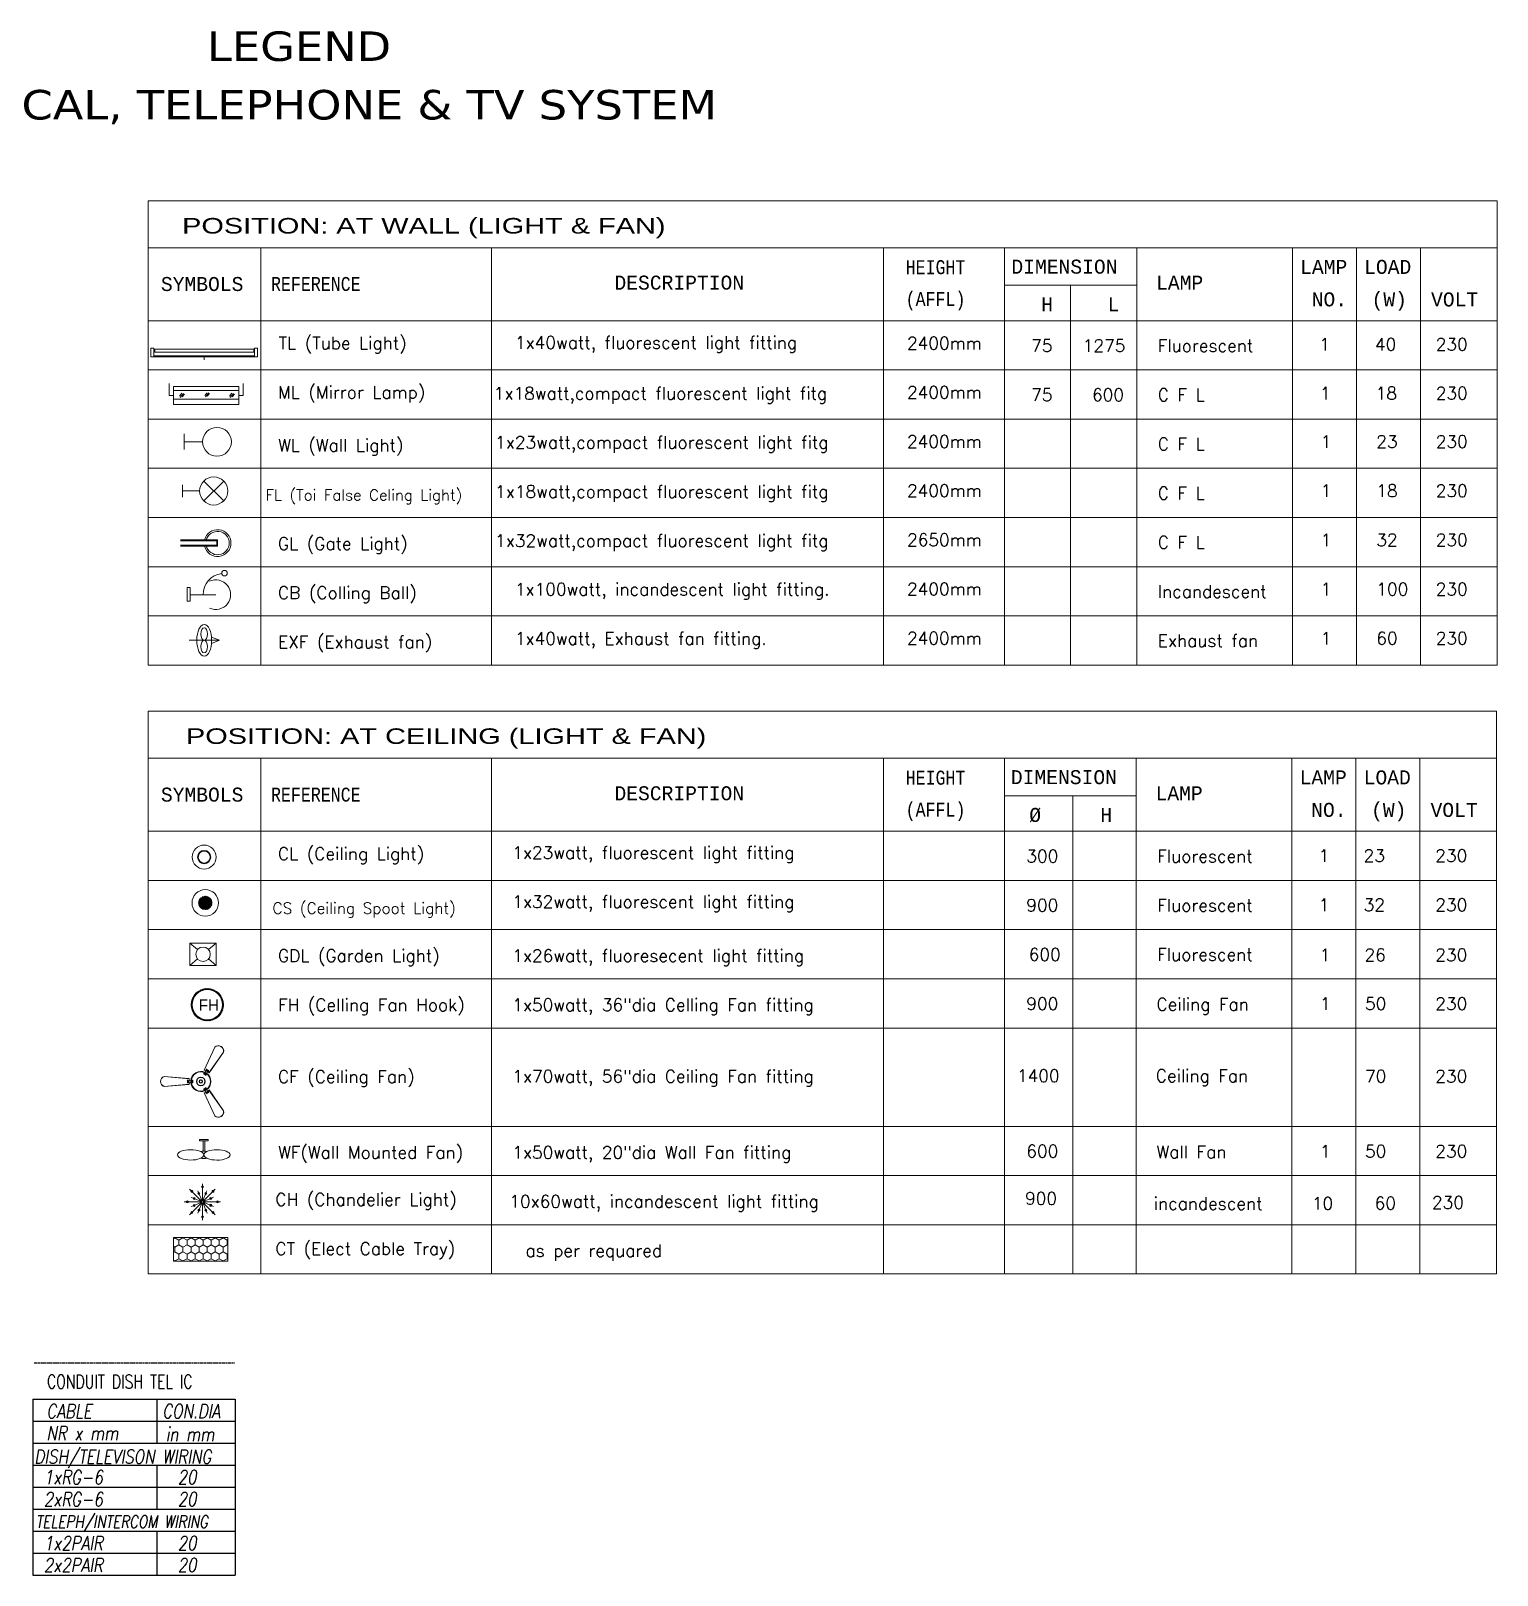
# Model space of a CAD drawing. Header units: inches. Extents: x 23915 to 29834, y 6638 to 7786.
# Drawn here: x 29463.5 to 29834.5, y 7269 to 7659.6 of the extents above; entities that cross this region are included whole.
import ezdxf

# ---------------------------------------------------------------- set-up
doc = ezdxf.new("R2010")
doc.units = ezdxf.units.IN
doc.header["$MEASUREMENT"] = 0
doc.linetypes.add('BORDER', pattern=[1.75, 0.5, -0.25, 0.5, -0.25, 0, -0.25])
for name, color, linetype, lineweight in [('E-CB-Calling-Bell', 1, 'Continuous', 18), ('E-CF-Ceiling-Fan', 7, 'Continuous', 18), ('E-CFL', 3, 'Continuous', 18), ('E-CH Light', 104, 'Continuous', 18), ('E-CKT', 7, 'Continuous', 9), ('E-CL-Ceiling-Light', 20, 'Continuous', 18), ('E-FH-Fan-hook', 4, 'Continuous', 18), ('E-fixtur', 2, 'Continuous', 18), ('E-GL-Gate-Light', 134, 'Continuous', 18), ('E-GL-Helogen-Light', 242, 'Continuous', 20), ('E-ML-Mirror-Light', 6, 'Continuous', 18), ('E-Tel Dish IC-Conduit', 11, 'BORDER', 30), ('E-WALL-LIGHT', 4, 'Continuous', 18), ('E-WF-Wall-Bracket-Fan', 212, 'Continuous', 18), ('E-WTL-Wall-Tube-Light', 6, 'Continuous', 18), ('Electrical Cable Tray', 230, 'Continuous', 18), ('LIGHTING', 7, 'Continuous', 18)]:
    doc.layers.add(name, color=color, linetype=linetype, lineweight=lineweight)
doc.styles.add('DIM', font='arial.ttf', dxfattribs={"width": 0.8, "height": 5})
doc.styles.add('SIMPLEX', font='simplex.shx', dxfattribs={"width": 0.7})
doc.styles.add('TAHUMA', font='tahoma.ttf')
doc.styles.add('TAVE1', font='ROMANS.shx', dxfattribs={"width": 0.75})
doc.styles.add('TEX', font='monotxt.shx', dxfattribs={"height": 12})
doc.styles.add('TX25', font='FAST.SHX', dxfattribs={"height": 250})

# ---------------------------------------------------------------- blocks, each defined once
blk = doc.blocks.new('WALL-LIGHT')
for p, q in [((-0.062, 0.259), (0.062, 0.259)), ((0, 0.114), (0, 0.259))]:
    blk.add_line(p, q)
blk.add_circle((0, 0), 0.114)
blk = doc.blocks.new('E-MIRROR')
for p, q in [((-2.08, 5.28, 10051), (-19.37, 5.28, 10051)), ((-19.37, 1.28, 10051), (-19.37, 5.28, 10051)), ((-19.37, 4.09, 10051), (-2.08, 4.09, 10051)), ((-18.21, 2.96), (-17.6, 3.58)), ((-17.97, 2.8, -10051), (-17.11, 3.68, -10051)), ((-11.61, 2.82), (-11, 3.44)), ((-11.38, 2.66, -10051), (-10.52, 3.55, -10051)), ((-4.95, 2.96), (-4.34, 3.58)), ((-4.71, 2.8, -10051), (-3.85, 3.68, -10051)), ((-2.08, 1.28, 10051), (-2.08, 5.28, 10051)), ((-19.37, 3.24, 10051), (-20.54, 3.24, 10051)), ((-20.54, 3.24, 10051), (-20.54, 0.63, 10051)), ((-19.37, 2.19, 10051), (-2.08, 2.19, 10051)), ((-2.08, 1.28, 10051), (-19.37, 1.28, 10051)), ((-17.53, 2.78), (-16.92, 3.4)), ((-10.94, 2.64), (-10.33, 3.27)), ((-4.27, 2.78), (-3.66, 3.4)), ((-2.08, 3.24, 10051), (-0.92, 3.24, 10051)), ((-0.92, 3.24, 10051), (-0.92, 0.63, 10051))]:
    blk.add_line(p, q)
blk = doc.blocks.new('A$C473D73AC')
at = {"ltscale": 2}
blk.add_line((248, 293), (248, 29), dxfattribs=at)
blk.add_lwpolyline([(176, 31), (315, 31), (315, 0), (176, 0)], close=True, dxfattribs=at)
blk.add_circle((28, 382), 28.4, dxfattribs=at)
for centre, major_axis, start_param, end_param in [((248, 382), (-155, 155), 0.914931, 2.35673), ((248, 293), (-107, 107), 3.49246, 7.503114)]:
    blk.add_ellipse(centre, major_axis=major_axis, ratio=1, start_param=start_param, end_param=end_param)
blk = doc.blocks.new('A$C28630CE7')
at = {"ltscale": 2}
for p, q in [((0, 1.33), (0, 5.2)), ((0, 5.2), (1.34, 5.2)), ((1.34, 1.33), (0, 1.33)), ((1.34, 5.2), (1.34, 1.33)), ((1.73, 4.6), (1.34, 4.6)), ((1.73, 3.61), (1.34, 3.61)), ((1.34, 1.33), (1.34, 1.8)), ((1.34, 1.8), (46.66, 1.8)), ((46.66, 1.33), (1.34, 1.33)), ((1.73, 3.4), (1.73, 4.81)), ((1.73, 4.81), (46.27, 4.81)), ((46.27, 3.4), (1.73, 3.4)), ((46.27, 3.4), (46.27, 4.81)), ((46.27, 4.6), (46.66, 4.6)), ((46.27, 3.61), (46.66, 3.61)), ((48, 5.2), (46.66, 5.2)), ((46.66, 5.2), (46.66, 1.33)), ((46.66, 1.8), (46.66, 1.33)), ((46.66, 1.33), (48, 1.33)), ((48, 1.33), (48, 5.2))]:
    blk.add_line(p, q, dxfattribs=at)
blk.add_line((24, 1.33), (24, 0))
blk = doc.blocks.new('FAN56')
at = {"layer": 'LIGHTING'}
for p, q in [((2.3, 7.9), (9.7, 23.9)), ((2.4, 7.8), (9.8, 23.8)), ((15.7, 20.4), (5.6, 6)), ((15.8, 20.4), (5.7, 5.9)), ((-25.5, 3.5), (-8, 2)), ((-25.5, 3.4), (-8, 1.8)), ((-9.1, 0.4), (-8.8, 0.6)), ((-8.2, 0.6), (-8.9, 1)), ((-8.4, -0.2), (-8.6, 0.1)), ((-6.7, 0.6), (-5.9, 0.9)), ((-6.4, -0.1), (-6.5, 0.2)), ((-6, 0.4), (-5.7, 0.6)), ((2.8, 6.1), (2.1, 5.6)), ((2.5, 5.6), (2.5, 5.2)), ((3.1, 5.6), (3.5, 5.6)), ((3.3, 5), (3.3, 4.7)), ((3.6, 7.4), (3.6, 8.2)), ((3.8, 5.5), (3.8, 4.6)), ((4, 7.4), (4.4, 7.4)), ((4.1, 8.2), (4.1, 7.8)), ((4.6, 6.8), (5.3, 7.2)), ((4.9, 7.7), (4.9, 7.4)), ((-8, -1.8), (-25.5, -3.4)), ((-8, -2), (-25.5, -3.5)), ((-9.1, -0.6), (-8.8, -0.4)), ((-8.2, -0.6), (-8.9, -1)), ((-6.7, -0.6), (-5.9, -0.9)), ((-6.1, -0.6), (-5.8, -0.4)), ((2.8, -6.1), (2.1, -5.6)), ((9.7, -23.9), (2.3, -7.9)), ((2.7, -5.4), (2.4, -5.2)), ((9.8, -23.8), (2.4, -7.8)), ((3.3, -5.5), (3.1, -5.8)), ((3.5, -5), (3.2, -4.8)), ((3.6, -7.4), (3.6, -8.2)), ((3.8, -5.5), (3.8, -4.6)), ((4.2, -8.1), (3.9, -7.9)), ((4.4, -7.2), (4.2, -7.5)), ((4.6, -6.8), (5.3, -7.2)), ((5.1, -7.6), (4.8, -7.5)), ((5.6, -6), (15.7, -20.4)), ((5.7, -5.9), (15.8, -20.4))]:
    blk.add_line(p, q, dxfattribs=at)
for centre, radius in [((-9, 0.5), 0.176), ((-8.5, -0.1), 0.176), ((-6.5, 0.1), 0.176), ((-5.9, 0.5), 0.176), ((0, 0), 2.91), ((0, 0), 2.8), ((0, 0), 1.16), ((0, 0), 1.04), ((2.5, 5.4), 0.176), ((3.3, 5.6), 0.176), ((3.3, 4.9), 0.176), ((4.1, 8), 0.176), ((4.2, 7.4), 0.176), ((4.9, 7.5), 0.176), ((-9, -0.5), 0.176), ((-5.9, -0.5), 0.176), ((2.5, -5.3), 0.176), ((3.2, -5.6), 0.176), ((3.4, -4.9), 0.176), ((4.1, -8), 0.176), ((4.3, -7.3), 0.176), ((4.9, -7.5), 0.176)]:
    blk.add_circle(centre, radius, dxfattribs=at)
for centre, radius, start, end in [((12.2, 21.2), 3.68, 347.3557, 132.6443), ((12.2, 21.2), 3.57, 347.726, 132.274), ((-24.4, 0), 3.68, 107.3557, 252.6443), ((-24.4, 0), 3.57, 107.726, 252.274), ((0, 0), 9.37, 175.5055, 184.4945), ((-9.1, 0.7), 0.293, 62.3685, 175.5055), ((0, 0), 8.2, 166.1924, 175.904), ((-7.4, 3), 2.53, 252.404, 287.596), ((0, 0), 7.03, 64.034, 175.92), ((0, 0), 6.68, 65.0324, 174.9676), ((-5.8, 0.7), 0.293, 353.3233, 114.7287), ((0, 0), 5.51, 173.3233, 186.6767), ((2.3, 5.3), 0.293, 125.2713, 246.6767), ((0, 0), 5.51, 53.3233, 66.6767), ((0, 0), 8.2, 64.096, 73.8076), ((1.2, 7.8), 2.38, 311.296, 348.704), ((3.5, 4.7), 0.293, 233.3233, 354.7287), ((3.9, 8.2), 0.293, 64.4945, 177.6315), ((6.3, 4.9), 2.53, 132.404, 167.596), ((0, 0), 6.68, 305.0324, 54.9676), ((0, 0), 7.03, 304.034, 55.92), ((0, 0), 9.37, 55.5055, 64.4945), ((0, 0), 8.2, 46.1924, 55.904), ((5.1, 7.5), 0.293, 302.3685, 55.5055), ((-9.1, -0.7), 0.293, 184.4945, 297.6315), ((-7.4, -2.8), 2.38, 71.296, 108.704), ((0, 0), 8.2, 184.096, 193.8076), ((0, 0), 7.03, 184.034, 295.92), ((0, 0), 6.68, 185.0324, 294.9676), ((-5.8, -0.7), 0.293, 245.2713, 6.6767), ((2.3, -5.3), 0.293, 113.3233, 234.7287), ((0, 0), 5.51, 293.3233, 306.6767), ((0, 0), 8.2, 286.1924, 295.904), ((1.1, -7.9), 2.53, 12.404, 47.596), ((3.5, -4.7), 0.293, 5.2713, 126.6767), ((3.9, -8.2), 0.293, 182.3685, 295.5055), ((6.2, -5), 2.38, 191.296, 228.704), ((0, 0), 9.37, 295.5055, 304.4945), ((0, 0), 8.2, 304.096, 313.8076), ((5.1, -7.5), 0.293, 304.4945, 57.6315), ((12.2, -21.2), 3.68, 227.3557, 12.6443), ((12.2, -21.2), 3.57, 227.726, 12.274)]:
    blk.add_arc(centre, radius, start, end, dxfattribs=at)
blk = doc.blocks.new('CL- Celling Light')
at = {"layer": 'E-CL-Ceiling-Light'}
for major_axis in [(4.48, 4.48), (2.48, 2.48), (2.24, 2.24)]:
    blk.add_ellipse((0, 0), major_axis=major_axis, ratio=1, start_param=5.497787, end_param=11.780972, dxfattribs=at)
blk = doc.blocks.new('E-FH')
at = {"ltscale": 2}
h = blk.add_hatch(dxfattribs=at)
h.set_pattern_fill('ANSI31', color=256, scale=45.36, style=0)
h.set_pattern_definition([(45, (145903.6855, -100361.581), (-4.00929545, 4.00929545), [])])
edge = h.paths.add_edge_path(flags=16)
edge.add_arc((77310.9, -227893.7), 96.2, 0, 360)
edge = h.paths.add_edge_path()
edge.add_arc((77310.9, -227893.7), 102.8, 0, 360)
for radius in [102.8, 96.2]:
    blk.add_circle((77310.9, -227893.7), radius, dxfattribs=at)
at = {"ltscale": 2, "style": 'TX25'}
blk.add_text('FH', height=72.58, dxfattribs=at).set_placement((77255.9, -227932.4))
blk = doc.blocks.new('E-GATE-LIGHT')
at = {"ltscale": 0.5}
for p, q in [((39.99, -9.94), (40.01, -28)), ((40.41, -10.37), (40.43, -28)), ((42.57, -10.36), (42.58, -28)), ((42.99, -9.94), (43.01, -28))]:
    blk.add_line(p, q, dxfattribs=at)
for p, q in [((39.99, -9.94), (42.99, -9.94)), ((40.41, -10.37), (42.57, -10.36))]:
    blk.add_line(p, q)
for radius in [6.53, 6.53, 5.68]:
    blk.add_arc((41.49, -9.94), radius, 283.33976, 256.76307, dxfattribs=at)
blk = doc.blocks.new('CH')
at = {"layer": 'E-fixtur', "color": 118}
for p, q in [((0, 0.217), (0, 0.251)), ((-0.217, 0), (-0.251, 0)), ((-0.035, 0), (-0.199, 0)), ((-0.154, 0.154), (-0.177, 0.177)), ((-0.155, 0.063), (-0.124, 0.05)), ((-0.025, 0.025), (-0.14, 0.14)), ((-0.107, 0.043), (-0.032, 0.013)), ((-0.065, 0.154), (-0.052, 0.124)), ((-0.045, 0.107), (-0.014, 0.032)), ((0, 0.199), (0, 0.035)), ((0.013, 0.032), (0.043, 0.107)), ((0.14, 0.14), (0.025, 0.025)), ((0.108, 0.045), (0.032, 0.014)), ((0.199, 0), (0.035, 0)), ((0.05, 0.124), (0.063, 0.155)), ((0.154, 0.065), (0.124, 0.052)), ((0.177, 0.177), (0.154, 0.154)), ((0.251, 0), (0.217, 0)), ((-0.154, -0.154), (-0.177, -0.177)), ((-0.123, -0.052), (-0.154, -0.065)), ((-0.025, -0.025), (-0.14, -0.14)), ((-0.032, -0.014), (-0.106, -0.045)), ((-0.063, -0.155), (-0.051, -0.124)), ((-0.043, -0.107), (-0.013, -0.032)), ((0, -0.035), (0, -0.199)), ((0.014, -0.032), (0.045, -0.107)), ((0.14, -0.14), (0.025, -0.025)), ((0.032, -0.013), (0.108, -0.044)), ((0.052, -0.124), (0.065, -0.154)), ((0.124, -0.051), (0.155, -0.063)), ((0.177, -0.177), (0.154, -0.154)), ((0, -0.217), (0, -0.251))]:
    blk.add_line(p, q, dxfattribs=at)
at = {"layer": 'E-fixtur', "color": 1}
for centre, radius in [((0, 0.208), 0.0138), ((0, 0.208), 0.0094), ((-0.208, 0), 0.0138), ((-0.208, 0), 0.0094), ((-0.147, 0.147), 0.0138), ((-0.147, 0.147), 0.0094), ((-0.115, 0.047), 0.0138), ((-0.115, 0.047), 0.0094), ((-0.048, 0.115), 0.0138), ((-0.048, 0.115), 0.0094), ((0, 0), 0.0348), ((0, 0), 0.0348), ((0, 0), 0.0292), ((0, 0), 0.0139), ((0.047, 0.115), 0.0138), ((0.047, 0.115), 0.0094), ((0.115, 0.048), 0.0138), ((0.115, 0.048), 0.0094), ((0.147, 0.147), 0.0138), ((0.147, 0.147), 0.0094), ((0.208, 0), 0.0138), ((0.208, 0), 0.0094), ((-0.147, -0.147), 0.0138), ((-0.147, -0.147), 0.0094), ((-0.115, -0.048), 0.0138), ((-0.115, -0.048), 0.0094), ((-0.047, -0.115), 0.0138), ((-0.047, -0.115), 0.0094), ((0, -0.208), 0.0138), ((0, -0.208), 0.0094), ((0.048, -0.115), 0.0138), ((0.048, -0.115), 0.0094), ((0.115, -0.047), 0.0138), ((0.115, -0.047), 0.0094), ((0.147, -0.147), 0.0138), ((0.147, -0.147), 0.0094)]:
    blk.add_circle(centre, radius, dxfattribs=at)
at = {"layer": 'E-fixtur', "color": 5}
for centre, radius, start, end in [((-0.024, 0.008), 0.00395, 84.0239, 157.4781), ((-0.024, 0.008), 0.00395, 166.5219, 239.9761), ((-0.024, 0.007), 0.00296, 234.8558, 279.1614), ((-0.024, 0.008), 0.00296, 44.8386, 89.1442), ((-0.022, -0.007), 0.0114, 70.1052, 96.7959), ((-0.014, 0.019), 0.0114, 227.2041, 253.8948), ((-0.015, 0.021), 0.00395, 130.5219, 203.9761), ((-0.016, 0.008), 0.00449, 241.1893, 314.1417), ((-0.015, 0.02), 0.00296, 198.8558, 243.1614), ((-0.015, 0.02), 0.00395, 48.0239, 121.4781), ((-0.022, 0.007), 0.0114, 34.1052, 60.7959), ((-0.018, 0.004), 0.00449, 9.8583, 82.8107), ((-0.009, 0.016), 0.00449, 205.1893, 278.1417), ((-0.014, 0.021), 0.00296, 8.8386, 53.1442), ((0, 0.024), 0.0114, 191.2041, 217.8948), ((-0.012, 0.013), 0.00449, 333.8583, 46.8107), ((0, 0.025), 0.00395, 94.5219, 167.9761), ((-0.001, 0.025), 0.00296, 162.8558, 207.1614), ((-0.014, 0.019), 0.0114, 358.1052, 24.7959), ((0.002, 0.018), 0.00449, 169.1893, 242.1417), ((0, 0.025), 0.00395, 12.0239, 85.4781), ((-0.002, 0.018), 0.00449, 297.8583, 10.8107), ((0.014, 0.019), 0.0114, 155.2041, 181.8948), ((0.001, 0.025), 0.00296, 332.8386, 17.1442), ((0.012, 0.013), 0.00449, 133.1893, 206.1417), ((0.009, 0.016), 0.00449, 261.8583, 334.8107), ((0, 0.024), 0.0114, 322.1052, 348.7959), ((0.014, 0.021), 0.00296, 126.8558, 171.1614), ((0.015, 0.02), 0.00395, 58.5219, 131.9761), ((0.022, 0.007), 0.0114, 119.2041, 145.8948), ((0.018, 0.004), 0.00449, 97.1893, 170.1417), ((0.016, 0.008), 0.00449, 225.8583, 298.8107), ((0.015, 0.021), 0.00395, 336.0239, 49.4781), ((0.015, 0.02), 0.00296, 296.8386, 341.1442), ((0.014, 0.019), 0.0114, 286.1052, 312.7959), ((0.022, -0.007), 0.0114, 83.2041, 109.8948), ((0.024, 0.008), 0.00296, 90.8558, 135.1614), ((0.024, 0.008), 0.00395, 22.5219, 95.9761), ((0.024, 0.007), 0.00296, 260.8386, 305.1442), ((0.024, 0.008), 0.00395, 300.0239, 13.4781), ((-0.024, -0.008), 0.00395, 120.0239, 193.4781), ((-0.024, -0.008), 0.00395, 202.5219, 275.9761), ((-0.024, -0.007), 0.00296, 80.8386, 125.1442), ((-0.022, 0.007), 0.0114, 263.2041, 289.8948), ((-0.024, -0.008), 0.00296, 270.8558, 315.1614), ((-0.014, -0.019), 0.0114, 106.1052, 132.7959), ((-0.016, -0.008), 0.00449, 45.8583, 118.8107), ((-0.015, -0.021), 0.00395, 156.0239, 229.4781), ((-0.015, -0.02), 0.00296, 116.8386, 161.1442), ((-0.018, -0.004), 0.00449, 277.1893, 350.1417), ((-0.022, -0.007), 0.0114, 299.2041, 325.8948), ((-0.015, -0.02), 0.00395, 238.5219, 311.9761), ((-0.009, -0.016), 0.00449, 81.8583, 154.8107), ((-0.014, -0.021), 0.00296, 306.8558, 351.1614), ((0, -0.024), 0.0114, 142.1052, 168.7959), ((-0.012, -0.013), 0.00449, 313.1893, 26.1417), ((-0.001, -0.025), 0.00296, 152.8386, 197.1442), ((0, -0.025), 0.00395, 192.0239, 265.4781), ((-0.014, -0.019), 0.0114, 335.2041, 1.8948), ((0.002, -0.018), 0.00449, 117.8583, 190.8107), ((-0.002, -0.018), 0.00449, 349.1893, 62.1417), ((0, -0.025), 0.00395, 274.5219, 347.9761), ((0.014, -0.019), 0.0114, 178.1052, 204.7959), ((0.001, -0.025), 0.00296, 342.8558, 27.1614), ((0.009, -0.016), 0.00449, 25.1893, 98.1417), ((0.012, -0.013), 0.00449, 153.8583, 226.8107), ((0, -0.024), 0.0114, 11.2041, 37.8948), ((0.014, -0.021), 0.00296, 188.8386, 233.1442), ((0.015, -0.02), 0.00395, 228.0239, 301.4781), ((0.016, -0.008), 0.00449, 61.1893, 134.1417), ((0.018, -0.004), 0.00449, 189.8583, 262.8107), ((0.022, -0.007), 0.0114, 214.1052, 240.7959), ((0.014, -0.019), 0.0114, 47.2041, 73.8948), ((0.015, -0.02), 0.00296, 18.8558, 63.1614), ((0.015, -0.021), 0.00395, 310.5219, 23.9761), ((0.022, 0.007), 0.0114, 250.1052, 276.7959), ((0.024, -0.008), 0.00296, 224.8386, 269.1442), ((0.024, -0.007), 0.00296, 54.8558, 99.1614), ((0.024, -0.008), 0.00395, 264.0239, 337.4781), ((0.024, -0.008), 0.00395, 346.5219, 59.9761)]:
    blk.add_arc(centre, radius, start, end, dxfattribs=at)
blk = doc.blocks.new('EXF')
at = {"layer": 'E-fixtur', "color": 196, "ltscale": 5}
for q in [(-0.255, 0), (0.122, 0.055), (0.122, -0.055)]:
    blk.add_line((0.255, 0), q, dxfattribs=at)
at = {"layer": 'E-fixtur', "color": 6, "extrusion": (0, 0, -1)}
blk.add_ellipse((-0.002, 0), major_axis=(0, 0.267), ratio=0.472522, dxfattribs=at)
at = {"layer": 'E-fixtur', "color": 200, "ltscale": 5}
blk.add_ellipse((-0.002, 0.107), major_axis=(0, 0.107), ratio=0.528937, start_param=3.141593, end_param=9.424778, dxfattribs=at)
at = {"layer": 'E-fixtur', "color": 200, "ltscale": 5, "extrusion": (0, 0, -1)}
blk.add_ellipse((-0.002, -0.107), major_axis=(0, 0.107), ratio=0.528937, dxfattribs=at)
blk = doc.blocks.new('IC')
h = blk.add_hatch()
h.set_pattern_fill('ANSI37', color=256, scale=5, style=0)
h.set_pattern_definition([(45, (-31987.5, 39264), (-0.441941738, 0.441941738), []), (135, (-31987.5, 39264), (-0.441941738, -0.441941738), [])])
h.paths.add_polyline_path([(-28.43, 23.91, 1), (-35.55, 23.91, 1)])
for radius in [7.12, 3.56]:
    blk.add_circle((-31.99, 23.91), radius)
blk = doc.blocks.new('GL-LIGHT')
at = {"layer": 'E-GL-Helogen-Light'}
for p, q in [((-71.3, 278.5), (-43.7, 255)), ((-4.1, 255), (23.5, 278.5)), ((-71.3, 197.9), (-43.7, 221.4)), ((-4.1, 221.4), (23.5, 197.9))]:
    blk.add_line(p, q, dxfattribs=at)
blk.add_lwpolyline([(-71.3, 197.9), (23.5, 197.9), (23.5, 278.5), (-71.3, 278.5)], close=True, dxfattribs=at)
blk.add_circle((-23.9, 238.2), 26, dxfattribs=at)
blk = doc.blocks.new('A$C5B1A0392')
for p, q in [((371, 130), (371, 279)), ((396, 130), (396, 279))]:
    blk.add_line(p, q)
at = {"ltscale": 2}
blk.add_lwpolyline([(322, 298), (448, 298), (448, 279), (322, 279)], close=True, dxfattribs=at)
for centre, start, end in [((382, -153), 80.1456, 99.8544), ((382, 304), 260.1456, 279.8544)]:
    blk.add_arc(centre, 283, start, end, dxfattribs=at)
at = {"extrusion": (0, 0, -1)}
blk.add_ellipse((191, 75), major_axis=(191, 0), ratio=0.395131, dxfattribs=at)
blk.add_ellipse((573, 75), major_axis=(-191, 0), ratio=0.395131)

msp = doc.modelspace()

# ---------------------------------------------------------------- hatches: boundary and pattern name
at = {"layer": 'Electrical Cable Tray'}
h = msp.add_hatch(dxfattribs=at)
h.set_pattern_fill('HONEY', color=256, scale=9.382059, angle=270, style=0)
h.set_pattern_definition([(270, (40110.3068, -2750.765), (1.01563769, -1.75913609), [1.1727574, -2.34551479]), (30, (40110.3068, -2750.765), (1.0156377, 1.759136086), [1.1727574, -2.34551479]), (330, (40110.3068, -2750.765), (2.03127539, -4e-09), [-2.34551479, 1.1727574])])
h.paths.add_polyline_path([(29499.55, 7354.42), (29513.36, 7354.42), (29513.36, 7348.37), (29499.55, 7348.37)])

# ---------------------------------------------------------------- linework, layer by layer
at = {"layer": 'E-fixtur', "color": 1}
for p, q in [((29493.18, 7616.68), (29493.18, 7499.21)), ((29493.18, 7616.68), (29834.47, 7616.68)), ((29834.47, 7616.68), (29834.47, 7499.21)), ((29493.18, 7499.21), (29834.47, 7499.21)), ((29493.18, 7487.52), (29834.34, 7487.52)), ((29493.18, 7487.52), (29493.18, 7345.18)), ((29834.34, 7487.52), (29834.34, 7345.18)), ((29493.18, 7345.18), (29834.34, 7345.18))]:
    msp.add_line(p, q, dxfattribs=at)
at = {"layer": 'E-fixtur', "color": 36}
for p, q in [((29493.18, 7604.77), (29834.47, 7604.77)), ((29521.67, 7604.77), (29521.67, 7586.3)), ((29579.99, 7604.77), (29579.99, 7499.21)), ((29679.2, 7604.77), (29679.2, 7499.21)), ((29709.79, 7604.77), (29709.79, 7499.21)), ((29743.31, 7604.77), (29743.31, 7499.21)), ((29782.67, 7604.77), (29782.67, 7499.21)), ((29798.87, 7604.77), (29798.87, 7499.21)), ((29815.07, 7604.77), (29815.07, 7499.21)), ((29709.79, 7595.27), (29743.31, 7595.27)), ((29726.55, 7595.27), (29726.55, 7499.21)), ((29493.18, 7586.3), (29834.47, 7586.3)), ((29521.67, 7586.3), (29521.67, 7499.21)), ((29493.18, 7573.86), (29834.47, 7573.86)), ((29493.18, 7561.42), (29834.47, 7561.42)), ((29493.18, 7548.98), (29834.47, 7548.98)), ((29493.18, 7536.53), (29834.47, 7536.53)), ((29493.18, 7524.09), (29834.47, 7524.09)), ((29493.18, 7511.65), (29834.47, 7511.65)), ((29493.18, 7475.62), (29834.34, 7475.62)), ((29521.67, 7475.62), (29521.67, 7345.18)), ((29579.99, 7475.62), (29579.99, 7345.18)), ((29679.2, 7475.62), (29679.2, 7345.18)), ((29709.79, 7475.62), (29709.79, 7345.18)), ((29743.18, 7475.62), (29743.18, 7345.18)), ((29782.55, 7475.62), (29782.55, 7345.18)), ((29798.74, 7475.62), (29798.74, 7345.18)), ((29814.94, 7475.62), (29814.94, 7345.18)), ((29709.79, 7466.12), (29743.18, 7466.12)), ((29727.08, 7466.12), (29727.08, 7345.18)), ((29493.18, 7457.15), (29834.34, 7457.15)), ((29493.18, 7444.71), (29834.34, 7444.71)), ((29493.18, 7432.26), (29834.34, 7432.26)), ((29493.18, 7419.82), (29834.34, 7419.82)), ((29493.18, 7407.38), (29834.34, 7407.38)), ((29493.18, 7382.5), (29834.34, 7382.5)), ((29493.18, 7370.06), (29834.34, 7370.06)), ((29493.18, 7357.62), (29834.34, 7357.62))]:
    msp.add_line(p, q, dxfattribs=at)
at = {"layer": 'E-Tel Dish IC-Conduit', "ltscale": 0.002}
msp.add_line((29464.29, 7322.7), (29515.13, 7322.7), dxfattribs=at)
at = {"layer": 'E-Tel Dish IC-Conduit', "linetype": 'ByBlock', "lineweight": -2}
for p, q in [((29464, 7313.47), (29515.21, 7313.47)), ((29515.21, 7313.47), (29515.21, 7268.97)), ((29464, 7307.91), (29515.21, 7307.91)), ((29464, 7302.35), (29515.21, 7302.35)), ((29464, 7296.78), (29515.21, 7296.78)), ((29464, 7291.22), (29515.21, 7291.22)), ((29464, 7291.22), (29515.21, 7291.22)), ((29464, 7285.66), (29515.21, 7285.66)), ((29464, 7285.66), (29515.21, 7285.66)), ((29464, 7280.09), (29515.21, 7280.09)), ((29464, 7274.53), (29515.21, 7274.53)), ((29464, 7274.53), (29515.21, 7274.53)), ((29464, 7268.97), (29515.21, 7268.97))]:
    msp.add_line(p, q, dxfattribs=at)
at = {"layer": 'E-Tel Dish IC-Conduit', "linetype": 'ByBlock', "lineweight": -2, "ltscale": 0.007}
for p, q in [((29464, 7313.47), (29464, 7268.97)), ((29495.37, 7313.47), (29495.37, 7302.35)), ((29495.37, 7296.78), (29495.37, 7291.22)), ((29495.37, 7291.22), (29495.37, 7285.66)), ((29495.37, 7280.09), (29495.37, 7274.53)), ((29495.37, 7274.53), (29495.37, 7268.97))]:
    msp.add_line(p, q, dxfattribs=at)
at = {"layer": 'E-WALL-LIGHT', "color": 1}
for p, q in [((29501.83, 7544.79), (29501.83, 7541.7)), ((29507.23, 7540.72), (29512.27, 7545.76)), ((29512.27, 7540.72), (29507.23, 7545.76)), ((29506.18, 7543.24), (29501.83, 7543.24))]:
    msp.add_line(p, q, dxfattribs=at)
msp.add_circle((29509.75, 7543.24), 3.56, dxfattribs=at)
at = {"layer": 'Electrical Cable Tray'}
msp.add_lwpolyline([(29499.55, 7354.42), (29513.36, 7354.42), (29513.36, 7348.37), (29499.55, 7348.37)], close=True, dxfattribs=at)

# ---------------------------------------------------------------- block references
at = {"layer": 'E-CB-Calling-Bell', "xscale": 0.02470103999075945, "yscale": 0.0247010399998544, "zscale": 0.02470104, "rotation": 270}
msp.add_blockref('A$C473D73AC', (29503.04, 7523.13), dxfattribs=at)
at = {"layer": 'E-CF-Ceiling-Fan', "color": 3, "xscale": 0.3641632086328173, "yscale": 0.3641632086309983, "zscale": 0.3641632086311714}
msp.add_blockref('FAN56', (29506.49, 7393.85), dxfattribs=at)
at = {"layer": 'E-CFL', "ltscale": 20, "xscale": 0.4718133482692792, "yscale": 0.4718133482692792, "zscale": 0.4718133482663518, "rotation": 90}
msp.add_blockref('IC', (29518.9, 7454.12), dxfattribs=at)
at = {"layer": 'E-CH Light', "xscale": 18.27373859909858, "yscale": 18.27373859909858, "zscale": 18.27373859909643}
msp.add_blockref('CH', (29506.88, 7363.38), dxfattribs=at)
at = {"layer": 'E-CL-Ceiling-Light', "xscale": 0.4777436637341452, "yscale": 0.4777436637341452, "zscale": 0.4777436637341452}
msp.add_blockref('CL- Celling Light', (29507.34, 7450.63), dxfattribs=at)
at = {"layer": 'E-FH-Fan-hook', "xscale": 0.03977636734271073, "yscale": 0.03977636732088285, "zscale": 0.03977636732638761}
msp.add_blockref('E-FH', (26432.98, 16478.05), dxfattribs=at)
at = {"layer": 'E-fixtur', "xscale": 14.92688432112482, "yscale": 14.92688432112664, "zscale": 14.92688432112601}
msp.add_blockref('EXF', (29507.37, 7505.46), dxfattribs=at)
at = {"layer": 'E-GL-Gate-Light', "xscale": 0.5194689521812528, "yscale": 0.5194689521786131, "zscale": 0.5194689521812528, "rotation": 269.8942699295785}
msp.add_blockref('E-GATE-LIGHT', (29515.93, 7551.61), dxfattribs=at)
at = {"layer": 'E-GL-Helogen-Light', "xscale": 0.07015559186402243, "yscale": 0.07015559186584142, "zscale": 0.0701555918687969, "rotation": 180}
msp.add_blockref('GL-LIGHT', (29505.37, 7442.75), dxfattribs=at)
at = {"layer": 'E-ML-Mirror-Light', "xscale": 0.9545574529511214, "yscale": 1.145468943567721, "zscale": 0.9545574529664009, "rotation": 180}
msp.add_blockref('E-MIRROR', (29497.61, 7571.13, -9602.36), dxfattribs=at)
at = {"layer": 'E-WALL-LIGHT', "xscale": 31.8987708447039, "yscale": 31.89877068052374, "zscale": 31.89877084477114, "rotation": 90}
msp.add_blockref('WALL-LIGHT', (29510.57, 7555.69), dxfattribs=at)
at = {"layer": 'E-WF-Wall-Bracket-Fan', "xscale": 0.01742752708897323, "yscale": 0.01742752709833439, "zscale": 0.01742752709732331, "rotation": 359.9343416981701}
msp.add_blockref('A$C5B1A0392', (29500.57, 7373.98), dxfattribs=at)
at = {"layer": 'E-WTL-Wall-Tube-Light', "xscale": 0.5623540249289363, "yscale": 0.5623540249289363, "zscale": 0.5623540249289363}
msp.add_blockref('A$C28630CE7', (29493.85, 7576.43), dxfattribs=at)

# ---------------------------------------------------------------- texts
at = {"layer": 'E-CKT', "color": 5, "style": 'TAHUMA', "width": 1.286268}
for s, height, p in [('LEGEND', 7.462, (29508.05, 7652.04)), ('ELECTRICAL, TELEPHONE & TV SYSTEM', 7.4621, (29414.47, 7637.23))]:
    msp.add_text(s, height=height, dxfattribs=at).set_placement(p)
at = {"layer": 'E-fixtur', "color": 7, "style": 'DIM', "width": 1.330194}
for s, p in [('POSITION: AT WALL (LIGHT & FAN)', (29501.75, 7608.37)), ('POSITION: AT CEILING (LIGHT & FAN)', (29502.72, 7479.25))]:
    msp.add_text(s, height=3.9361, dxfattribs=at).set_placement(p)
at = {"layer": 'E-fixtur', "color": 7, "ltscale": 10, "style": 'TEX'}
for s, height, width, p in [('HEIGHT', 3.542, 0.822133, (29684.82, 7598.09)), ('DIMENSION', 3.542, 0.972583, (29711.58, 7598.22)), ('LAMP', 3.542, 0.972583, (29784.63, 7598.16)), ('LOAD', 3.542, 0.972583, (29800.82, 7598.16)), ('SYMBOLS', 3.542, 0.972583, (29496.39, 7593.83)), ('REFERENCE', 3.542, 0.822133, (29524.24, 7593.84)), ('DESCRIPTION', 3.5425, 0.972583, (29611.14, 7594.18)), ('LAMP', 3.542, 0.972583, (29748.18, 7594.18)), ('(AFFL)', 3.542, 0.822133, (29684.82, 7590.02)), ('H', 3.54, 0.972583, (29719.13, 7588.67)), ('L', 3.54, 0.972583, (29735.91, 7588.67)), ('NO.', 3.542, 0.972583, (29787.55, 7589.95)), ('(W)', 3.542, 0.972583, (29802.7, 7589.95)), ('VOLT', 3.542, 0.972583, (29817.75, 7589.93)), ('HEIGHT', 3.542, 0.822133, (29684.82, 7468.94)), ('DIMENSION', 3.542, 0.972583, (29711.44, 7469.07)), ('LAMP', 3.542, 0.972583, (29784.5, 7469.01)), ('LOAD', 3.542, 0.972583, (29800.7, 7469.01)), ('SYMBOLS', 3.542, 0.972583, (29496.39, 7464.65)), ('REFERENCE', 3.542, 0.822133, (29524.24, 7464.65)), ('DESCRIPTION', 3.5425, 0.972583, (29611.14, 7464.99)), ('LAMP', 3.542, 0.972583, (29748.05, 7464.99)), ('(AFFL)', 3.542, 0.822133, (29684.82, 7460.87)), ('%%C', 3.542, 0.972583, (29716.1, 7459.51)), ('H', 3.54, 0.972583, (29734.1, 7459.51)), ('NO.', 3.542, 0.972583, (29787.43, 7460.8)), ('(W)', 3.542, 0.972583, (29802.57, 7460.8)), ('VOLT', 3.542, 0.972583, (29817.62, 7460.78))]:
    msp.add_text(s, height=height, dxfattribs=dict(at, width=width)).set_placement(p)
at = {"layer": 'E-fixtur', "color": 7, "style": 'SIMPLEX'}
for s, height, p in [('TL (Tube Light)', 3.1489, (29526.16, 7579.09)), ('1x40watt, fluorescent light fitting', 3.1489, (29585.96, 7579.22)), ('2400mm', 3.149, (29685.16, 7579.06)), ('75', 3.149, (29716.57, 7578.44)), ('1275', 3.149, (29729.62, 7578.44)), ('Fluorescent', 3.1489, (29748.6, 7578.43)), ('1', 3.15, (29789.46, 7578.77)), ('40', 3.149, (29803.55, 7578.77)), ('230', 3.149, (29818.95, 7578.77)), ('ML (Mirror Lamp)', 3.1489, (29526.01, 7566.65)), ('1x18watt,compact fluorescent light fitg', 3.1489, (29580.6, 7566.36)), ('2400mm', 3.149, (29685.16, 7566.62)), ('75', 3.149, (29716.57, 7566)), ('600', 3.149, (29731.98, 7566)), ('C F L', 3.149, (29748.6, 7565.99)), ('1', 3.15, (29789.67, 7566.4)), ('18', 3.149, (29803.75, 7566.4)), ('230', 3.149, (29818.95, 7566.4)), ('WL (Wall Light)', 3.1489, (29526.01, 7553.24)), ('1x23watt,compact fluorescent light fitg', 3.1489, (29580.94, 7553.96)), ('2400mm', 3.149, (29685.16, 7554.18)), ('C F L ', 3.149, (29748.6, 7553.55)), ('1', 3.15, (29789.8, 7554.16)), ('23', 3.149, (29803.89, 7554.16)), ('230', 3.149, (29818.95, 7554.16)), ('FL (Toi False Celing Light)', 2.7773, (29522.87, 7540.83)), ('1x18watt,compact fluorescent light fitg', 3.1489, (29580.94, 7541.52)), ('2400mm', 3.149, (29685.16, 7541.74)), ('C F L ', 3.149, (29748.6, 7541.11)), ('1', 3.15, (29789.8, 7541.72)), ('18', 3.149, (29803.89, 7541.72)), ('230', 3.149, (29818.95, 7541.72)), ('1x32watt,compact fluorescent light fitg', 3.1489, (29580.94, 7529.08)), ('2650mm', 3.149, (29685.16, 7529.3)), ('1', 3.15, (29789.8, 7529.28)), ('32', 3.149, (29803.89, 7529.28)), ('230', 3.149, (29818.95, 7529.28)), ('GL (Gate Light)', 3.1489, (29526.01, 7528.36)), ('C F L ', 3.149, (29748.6, 7528.67)), ('CB (Colling Ball)', 3.1489, (29526.01, 7515.92)), ('1x100watt, incandescent light fitting.', 3.1489, (29585.93, 7516.8)), ('2400mm', 3.149, (29685.16, 7516.86)), ('Incandescent', 3.1489, (29748.6, 7516.23)), ('1', 3.15, (29789.8, 7516.84)), ('100', 3.149, (29803.89, 7516.84)), ('230', 3.149, (29818.95, 7516.84)), ('EXF (Exhaust fan)', 3.1489, (29526.01, 7503.48)), ('1x40watt, Exhaust fan fitting.', 3.1489, (29585.93, 7504.36)), ('2400mm', 3.149, (29685.16, 7504.42)), ('Exhaust fan', 3.1489, (29748.6, 7503.78)), ('1', 3.15, (29789.8, 7504.4)), ('60', 3.149, (29803.89, 7504.4)), ('230', 3.149, (29818.95, 7504.4)), ('CL (Ceiling Light)', 3.1489, (29526.01, 7449.89)), ('1x23watt, fluorescent light fitting', 3.1489, (29585.28, 7450.19)), ('300', 3.149, (29715.34, 7449.29)), ('Fluorescent', 3.1489, (29748.47, 7449.28)), ('1', 3.15, (29789.34, 7449.41)), ('23', 3.149, (29800.7, 7449.41)), ('230', 3.149, (29818.83, 7449.41)), ('CS (Ceiling Spoot Light)', 2.834, (29524.63, 7436.26)), ('1x32watt, fluorescent light fitting', 3.1489, (29585.28, 7437.75)), ('900', 3.149, (29715.34, 7436.85)), ('Fluorescent', 3.1489, (29748.47, 7436.84)), ('1', 3.15, (29789.34, 7436.97)), ('32', 3.149, (29800.7, 7436.97)), ('230', 3.149, (29818.83, 7436.97)), ('GDL (Garden Light)', 3.1489, (29526.01, 7424.09)), ('1x26watt, fluoresecent light fitting', 3.1489, (29585.28, 7424.1)), ('600', 3.149, (29715.96, 7424.4)), ('Fluorescent', 3.1489, (29748.47, 7424.4)), ('1', 3.15, (29789.55, 7424.3)), ('26', 3.149, (29800.91, 7424.3)), ('230', 3.149, (29818.83, 7424.3)), ('FH (Celling Fan Hook)', 3.1489, (29526.01, 7411.65)), ('1x50watt, 36"dia Celling Fan fitting', 3.1489, (29585.28, 7411.66)), ('900', 3.149, (29715.34, 7411.96)), ('Ceiling Fan', 3.1489, (29748.28, 7411.78)), ('1', 3.15, (29789.68, 7411.96)), ('50', 3.149, (29801.05, 7411.96)), ('230', 3.149, (29818.83, 7411.96)), ('CF (Ceiling Fan)', 3.1489, (29526.01, 7393.51)), ('1x70watt, 56"dia Ceiling Fan fitting', 3.1489, (29585.28, 7393.59)), ('1400', 3.149, (29712.96, 7393.73)), ('Ceiling Fan', 3.1489, (29748.12, 7393.72)), ('70', 3.149, (29801.05, 7393.59)), ('230', 3.149, (29818.83, 7393.59)), ('WF(Wall Mounted Fan)', 3.1489, (29526.01, 7374.33)), ('1x50watt, 20"dia Wall Fan fitting', 3.1489, (29585.28, 7374.34)), ('600', 3.149, (29715.34, 7374.64)), ('Wall Fan', 3.149, (29748.28, 7374.46)), ('1', 3.15, (29789.68, 7374.63)), ('50', 3.149, (29801.05, 7374.63)), ('230', 3.149, (29818.83, 7374.63)), ('CH (Chandelier Light)', 3.1489, (29525.34, 7362.43)), ('10x60watt, incandescent light fitting', 3.1489, (29584.54, 7361.94)), ('900', 3.149, (29715.03, 7362.7)), ('incandescent', 3.1489, (29747.58, 7361.4)), ('10', 3.149, (29787.59, 7361.44)), ('60', 3.149, (29803.47, 7361.48)), ('230', 3.149, (29817.97, 7361.67)), ('CT (Elect Cable Tray)', 3.1489, (29525.34, 7349.99)), ('as per requared', 3.1489, (29588.63, 7349.5))]:
    msp.add_text(s, height=height, dxfattribs=at).set_placement(p)
at = {"layer": 'E-Tel Dish IC-Conduit', "lineweight": -2, "ltscale": 0.007, "style": 'TAVE1', "width": 0.75}
msp.add_text('CONDUIT DISH TEL IC', height=3.4524, dxfattribs=at).set_placement((29467.55, 7316.22))
at = {"layer": 'E-Tel Dish IC-Conduit', "linetype": 'ByBlock', "lineweight": -2, "ltscale": 0.007, "style": 'TAVE1', "oblique": 10, "width": 0.8}
for s, p in [('CABLE', (29467.41, 7308.71)), ('NR x mm', (29467.41, 7303.15)), ('in mm ', (29497.57, 7302.89)), ('1xRG-6', (29466.75, 7292.01)), ('20', (29500.63, 7292.01)), ('2xRG-6', (29466.75, 7286.45)), ('20', (29500.63, 7286.45)), ('1x2PAIR', (29466.75, 7275.32)), ('20', (29500.63, 7275.32)), ('2x2PAIR', (29466.75, 7269.76)), ('20', (29500.63, 7269.76))]:
    msp.add_text(s, height=3.493, dxfattribs=at).set_placement(p)
at = {"layer": 'E-Tel Dish IC-Conduit', "linetype": 'ByBlock', "lineweight": -2, "style": 'TAVE1', "oblique": 10, "width": 0.8}
for s, height, p in [('CON.DIA', 3.493, (29496.73, 7308.71)), ('DISH/TELEVISON WIRING', 3.4931, (29464.36, 7297.19)), ('TELEPH/INTERCOM WIRING', 3.1088, (29464.7, 7280.93))]:
    msp.add_text(s, height=height, dxfattribs=at).set_placement(p)

doc.saveas('drawing.dxf')
